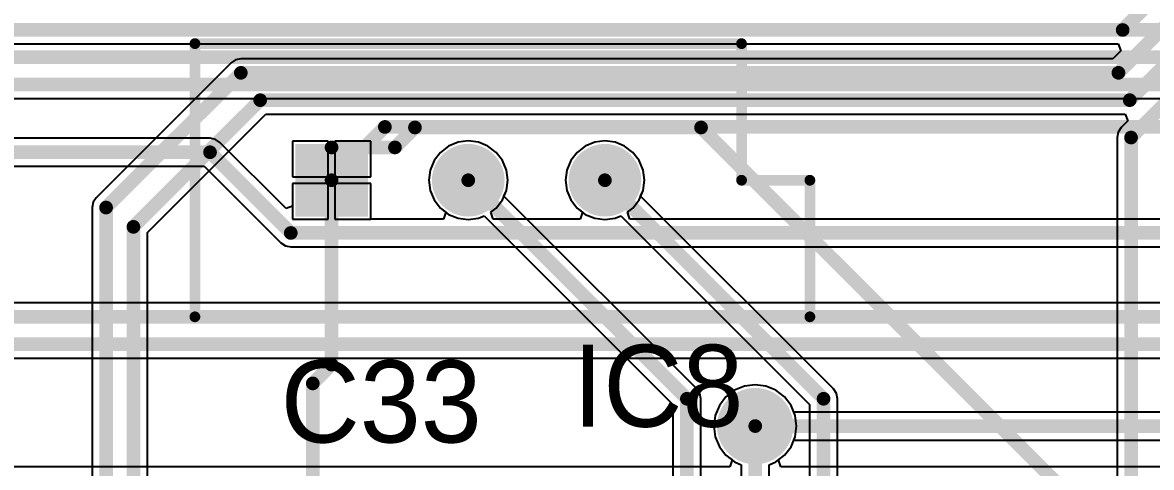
# Model space of a CAD drawing. Header units: millimetres. Extents: x 2.5 to 14.5, y 1.2 to 4.8.
# Drawn here: x 5.559 to 6.385, y 3.415 to 3.74 of the extents above; entities that cross this region are included whole.
import ezdxf

# ---------------------------------------------------------------- set-up
doc = ezdxf.new("R2010")
doc.units = ezdxf.units.MM
doc.header["$MEASUREMENT"] = 0
for name, color, linetype in [('BottomLayer', 5, 'Continuous'), ('BottomSolder', 6, 'Continuous'), ('ConnectLayer', 7, 'Continuous'), ('MultiLayer', 9, 'Continuous'), ('PadHoleLayer', 156, 'Continuous'), ('TopLayer', 1, 'Continuous'), ('TopOverlay', 2, 'Continuous'), ('TopSolder', 216, 'Continuous'), ('ViaHoleLayer', 16, 'Continuous')]:
    doc.layers.add(name, color=color, linetype=linetype)

# ---------------------------------------------------------------- blocks, each defined once
blk = doc.blocks.new('VR5_8')
at = {"layer": 'BottomLayer', "const_width": 0.02362}
for points in [[(-0.01181, 0, 1), (0.01181, 0, 1)], [(0.08819, 0, 1), (0.11181, 0, 1)]]:
    blk.add_lwpolyline(points, format="xyb", close=True, dxfattribs=at)
at = {"layer": 'BottomLayer'}
blk.add_solid([(-0.12362, -0.02362), (-0.07638, -0.02362), (-0.12362, 0.02362), (-0.07638, 0.02362)], dxfattribs=at)
at = {"layer": 'BottomSolder', "const_width": 0.02657}
for points in [[(-0.01329, 0, 1), (0.01329, 0, 1)], [(0.08671, 0, 1), (0.11329, 0, 1)]]:
    blk.add_lwpolyline(points, format="xyb", close=True, dxfattribs=at)
at = {"layer": 'BottomSolder'}
blk.add_solid([(-0.12657, -0.02657), (-0.07343, -0.02657), (-0.12657, 0.02657), (-0.07343, 0.02657)], dxfattribs=at)
at = {"layer": 'MultiLayer', "const_width": 0.02362}
for points in [[(-0.01181, 0, 1), (0.01181, 0, 1)], [(0.08819, 0, 1), (0.11181, 0, 1)]]:
    blk.add_lwpolyline(points, format="xyb", close=True, dxfattribs=at)
at = {"layer": 'MultiLayer'}
blk.add_solid([(-0.12362, -0.02362), (-0.07638, -0.02362), (-0.12362, 0.02362), (-0.07638, 0.02362)], dxfattribs=at)
at = {"layer": 'PadHoleLayer', "const_width": 0.01378}
for points in [[(-0.10689, 0, 1), (-0.09311, 0, 1)], [(-0.00689, 0, 1), (0.00689, 0, 1)], [(0.09311, 0, 1), (0.10689, 0, 1)]]:
    blk.add_lwpolyline(points, format="xyb", close=True, dxfattribs=at)
at = {"layer": 'TopLayer', "const_width": 0.02362}
for points in [[(-0.01181, 0, 1), (0.01181, 0, 1)], [(0.08819, 0, 1), (0.11181, 0, 1)]]:
    blk.add_lwpolyline(points, format="xyb", close=True, dxfattribs=at)
at = {"layer": 'TopLayer'}
blk.add_solid([(-0.12362, -0.02362), (-0.07638, -0.02362), (-0.12362, 0.02362), (-0.07638, 0.02362)], dxfattribs=at)
at = {"layer": 'TopOverlay', "const_width": 0.00787}
for points in [[(-0.2, 0.1), (0.2, 0.1)], [(-0.2, -0.1), (-0.2, 0.1)], [(0.2, 0), (0.2, 0.1)], [(0.2, 0), (0.25, 0)], [(0.25, -0.1), (0.25, 0)], [(-0.2, -0.1), (0.25, -0.1)]]:
    blk.add_lwpolyline(points, dxfattribs=at)
at = {"layer": 'TopOverlay', "const_width": 0.00394}
for points in [[(-0.20197, 0.1, 1), (-0.19803, 0.1, 1)], [(-0.20197, 0.1, 1), (-0.19803, 0.1, 1)], [(0.19803, 0.1, 1), (0.20197, 0.1, 1)], [(0.19803, 0.1, 1), (0.20197, 0.1, 1)], [(0.19803, 0, 1), (0.20197, 0, 1)], [(0.19803, 0, 1), (0.20197, 0, 1)], [(0.24803, 0, 1), (0.25197, 0, 1)], [(0.24803, 0, 1), (0.25197, 0, 1)], [(-0.20197, -0.1, 1), (-0.19803, -0.1, 1)], [(-0.20197, -0.1, 1), (-0.19803, -0.1, 1)], [(0.24803, -0.1, 1), (0.25197, -0.1, 1)], [(0.24803, -0.1, 1), (0.25197, -0.1, 1)]]:
    blk.add_lwpolyline(points, format="xyb", close=True, dxfattribs=at)
at = {"layer": 'TopSolder', "const_width": 0.02657}
for points in [[(-0.01329, 0, 1), (0.01329, 0, 1)], [(0.08671, 0, 1), (0.11329, 0, 1)]]:
    blk.add_lwpolyline(points, format="xyb", close=True, dxfattribs=at)
at = {"layer": 'TopSolder'}
blk.add_solid([(-0.12657, -0.02657), (-0.07343, -0.02657), (-0.12657, 0.02657), (-0.07343, 0.02657)], dxfattribs=at)

msp = doc.modelspace()

# ---------------------------------------------------------------- linework, layer by layer
at = {"layer": 'BottomLayer', "const_width": 0.01}
for points in [[(3.8, 3.735), (8.22657, 3.735)], [(3.76343, 3.715), (8.23485, 3.715)], [(3.475, 3.695), (8.24314, 3.695)], [(5.785, 3.625), (5.824, 3.664)], [(5.824, 3.664), (6.815, 3.664)], [(4.70047, 3.64547), (5.69607, 3.64547)], [(5.69607, 3.64547), (5.75516, 3.58638)], [(5.75516, 3.58638), (6.63638, 3.58638)], [(5.34515, 3.525), (7.37558, 3.525)], [(5.35343, 3.505), (7.38387, 3.505)], [(6.095, 3.445), (7.35215, 3.445)]]:
    msp.add_lwpolyline(points, dxfattribs=at)
at = {"layer": 'BottomLayer'}
for points, const_width in [([(5.8215, 3.664, 1), (5.8265, 3.664, 1)], 0.005), ([(5.8215, 3.664, 1), (5.8265, 3.664, 1)], 0.005), ([(5.69357, 3.64547, 1), (5.69857, 3.64547, 1)], 0.005), ([(5.69357, 3.64547, 1), (5.69857, 3.64547, 1)], 0.005), ([(5.7825, 3.625, 1), (5.7875, 3.625, 1)], 0.005), ([(5.75266, 3.58638, 1), (5.75766, 3.58638, 1)], 0.005), ([(5.75266, 3.58638, 1), (5.75766, 3.58638, 1)], 0.005), ([(6.0825, 3.445, 1), (6.1075, 3.445, 1)], 0.025), ([(6.0925, 3.445, 1), (6.0975, 3.445, 1)], 0.005)]:
    msp.add_lwpolyline(points, format="xyb", close=True, dxfattribs=dict(at, const_width=const_width))
at = {"layer": 'BottomSolder', "const_width": 0.02795}
msp.add_lwpolyline([(6.08102, 3.445, 1), (6.10898, 3.445, 1)], format="xyb", close=True, dxfattribs=at)
at = {"layer": 'ConnectLayer'}
for p, q in [((5.03422, 3.7248), (6.36047, 3.7248)), ((6.36254, 3.7198), (6.35656, 3.71382)), ((6.36047, 3.7248), (6.36254, 3.7198)), ((5.71141, 3.71083), (5.61279, 3.61221)), ((5.71472, 3.71304), (5.71141, 3.71083)), ((5.71862, 3.71382), (5.71472, 3.71304)), ((6.35656, 3.71382), (5.71862, 3.71382)), ((3.475, 3.6848), (7.5139, 3.6848)), ((5.6502, 3.58663), (5.73699, 3.67343)), ((5.73699, 3.67343), (6.36566, 3.67343)), ((6.36773, 3.66843), (6.36279, 3.66348)), ((6.36566, 3.67343), (6.36773, 3.66843)), ((6.36058, 3.66018), (6.3598, 3.65627)), ((6.36279, 3.66348), (6.36058, 3.66018)), ((5.69607, 3.65567), (4.70047, 3.65567)), ((5.69997, 3.65489), (5.69607, 3.65567)), ((5.70328, 3.65268), (5.69997, 3.65489)), ((5.75176, 3.6042), (5.70328, 3.65268)), ((5.7825, 3.65362), (5.75638, 3.65362)), ((5.75638, 3.65362), (5.75638, 3.6275)), ((5.7825, 3.65362), (5.75638, 3.65362)), ((5.75638, 3.65362), (5.75638, 3.6275)), ((5.7825, 3.6275), (5.7825, 3.65362)), ((5.7825, 3.6275), (5.7825, 3.65362)), ((5.81362, 3.65362), (5.7875, 3.65362)), ((5.7875, 3.65362), (5.7875, 3.6275)), ((5.81362, 3.65362), (5.7875, 3.65362)), ((5.7875, 3.65362), (5.7875, 3.6275)), ((5.81362, 3.6275), (5.81362, 3.65362)), ((5.81362, 3.6275), (5.81362, 3.65362)), ((5.87753, 3.65289), (5.87057, 3.65)), ((5.87753, 3.65289), (5.87057, 3.65)), ((5.885, 3.65387), (5.87753, 3.65289)), ((5.885, 3.65387), (5.87753, 3.65289)), ((5.89247, 3.65289), (5.885, 3.65387)), ((5.89247, 3.65289), (5.885, 3.65387)), ((5.89943, 3.65), (5.89247, 3.65289)), ((5.89943, 3.65), (5.89247, 3.65289)), ((5.97753, 3.65289), (5.97057, 3.65)), ((5.97753, 3.65289), (5.97057, 3.65)), ((5.985, 3.65387), (5.97753, 3.65289)), ((5.985, 3.65387), (5.97753, 3.65289)), ((5.99247, 3.65289), (5.985, 3.65387)), ((5.99247, 3.65289), (5.985, 3.65387)), ((5.99943, 3.65), (5.99247, 3.65289)), ((5.99943, 3.65), (5.99247, 3.65289)), ((6.3598, 3.65627), (6.3598, 3.21829)), ((5.86459, 3.64541), (5.86, 3.63943)), ((5.86459, 3.64541), (5.86, 3.63943)), ((5.87057, 3.65), (5.86459, 3.64541)), ((5.87057, 3.65), (5.86459, 3.64541)), ((5.90541, 3.64541), (5.89943, 3.65)), ((5.90541, 3.64541), (5.89943, 3.65)), ((5.91, 3.63943), (5.90541, 3.64541)), ((5.91, 3.63943), (5.90541, 3.64541)), ((5.96459, 3.64541), (5.96, 3.63943)), ((5.96459, 3.64541), (5.96, 3.63943)), ((5.97057, 3.65), (5.96459, 3.64541)), ((5.97057, 3.65), (5.96459, 3.64541)), ((6.00541, 3.64541), (5.99943, 3.65)), ((6.00541, 3.64541), (5.99943, 3.65)), ((6.01, 3.63943), (6.00541, 3.64541)), ((6.01, 3.63943), (6.00541, 3.64541)), ((5.26818, 3.63528), (5.69185, 3.63528)), ((5.69185, 3.63528), (5.74795, 3.57917)), ((5.86, 3.63943), (5.85711, 3.63247)), ((5.86, 3.63943), (5.85711, 3.63247)), ((5.91289, 3.63247), (5.91, 3.63943)), ((5.91289, 3.63247), (5.91, 3.63943)), ((5.96, 3.63943), (5.95711, 3.63247)), ((5.96, 3.63943), (5.95711, 3.63247)), ((6.01289, 3.63247), (6.01, 3.63943)), ((6.01289, 3.63247), (6.01, 3.63943)), ((5.75638, 3.6275), (5.7825, 3.6275)), ((5.75638, 3.6275), (5.7825, 3.6275)), ((5.7875, 3.6275), (5.81362, 3.6275)), ((5.7875, 3.6275), (5.81362, 3.6275)), ((5.85711, 3.63247), (5.85613, 3.625)), ((5.85711, 3.63247), (5.85613, 3.625)), ((5.91387, 3.625), (5.91289, 3.63247)), ((5.91387, 3.625), (5.91289, 3.63247)), ((5.95711, 3.63247), (5.95613, 3.625)), ((5.95711, 3.63247), (5.95613, 3.625)), ((6.01387, 3.625), (6.01289, 3.63247)), ((6.01387, 3.625), (6.01289, 3.63247)), ((5.81362, 3.6225), (5.75638, 3.6225)), ((5.75638, 3.6225), (5.75638, 3.60612)), ((5.7825, 3.6225), (5.75638, 3.6225)), ((5.75638, 3.6225), (5.75638, 3.59638)), ((5.7825, 3.59638), (5.7825, 3.6225)), ((5.81362, 3.6225), (5.7875, 3.6225)), ((5.7875, 3.6225), (5.7875, 3.59638)), ((5.81362, 3.59657), (5.81362, 3.6225)), ((5.81362, 3.59638), (5.81362, 3.6225)), ((5.85613, 3.625), (5.85711, 3.61753)), ((5.85613, 3.625), (5.85711, 3.61753)), ((5.91289, 3.61753), (5.91387, 3.625)), ((5.91289, 3.61753), (5.91387, 3.625)), ((5.95613, 3.625), (5.95711, 3.61753)), ((5.95613, 3.625), (5.95711, 3.61753)), ((6.01289, 3.61753), (6.01387, 3.625)), ((6.01289, 3.61753), (6.01387, 3.625)), ((5.61279, 3.61221), (5.61058, 3.6089)), ((5.85711, 3.61753), (5.86, 3.61057)), ((5.85711, 3.61753), (5.86, 3.61057)), ((5.86, 3.61057), (5.86459, 3.60459)), ((5.86, 3.61057), (5.86459, 3.60459)), ((5.90541, 3.60459), (5.91, 3.61057)), ((5.91, 3.61057), (5.91289, 3.61753)), ((5.91113, 3.61329), (5.91289, 3.61753)), ((6.05221, 3.47221), (5.91113, 3.61329)), ((5.95711, 3.61753), (5.96, 3.61057)), ((5.95711, 3.61753), (5.96, 3.61057)), ((5.96, 3.61057), (5.96459, 3.60459)), ((5.96, 3.61057), (5.96459, 3.60459)), ((6.00541, 3.60459), (6.01, 3.61057)), ((6.01, 3.61057), (6.01289, 3.61753)), ((6.01113, 3.61329), (6.01289, 3.61753)), ((6.15221, 3.47221), (6.01113, 3.61329)), ((5.61058, 3.6089), (5.6098, 3.605)), ((5.6098, 3.605), (5.6098, 3.19754)), ((5.75638, 3.60612), (5.75176, 3.6042)), ((5.86459, 3.60459), (5.86851, 3.60157)), ((5.86459, 3.60459), (5.87057, 3.6)), ((5.86851, 3.60157), (5.86682, 3.59657)), ((5.90149, 3.60157), (5.90541, 3.60459)), ((5.90318, 3.59657), (5.90149, 3.60157)), ((5.96459, 3.60459), (5.96851, 3.60157)), ((5.96459, 3.60459), (5.97057, 3.6)), ((5.96851, 3.60157), (5.96682, 3.59657)), ((6.00149, 3.60157), (6.00541, 3.60459)), ((6.00318, 3.59657), (6.00149, 3.60157)), ((5.75638, 3.59638), (5.7825, 3.59638)), ((5.7875, 3.59638), (5.81362, 3.59638)), ((5.86682, 3.59657), (5.81362, 3.59657)), ((5.87057, 3.6), (5.87753, 3.59711)), ((5.87753, 3.59711), (5.885, 3.59613)), ((5.885, 3.59613), (5.89247, 3.59711)), ((5.89247, 3.59711), (5.89671, 3.59887)), ((5.89671, 3.59887), (6.0348, 3.46078)), ((5.96682, 3.59657), (5.90318, 3.59657)), ((5.97057, 3.6), (5.97753, 3.59711)), ((5.97753, 3.59711), (5.985, 3.59613)), ((5.985, 3.59613), (5.99247, 3.59711)), ((5.99247, 3.59711), (5.99671, 3.59887)), ((5.99671, 3.59887), (6.1348, 3.46078)), ((6.63215, 3.59657), (6.00318, 3.59657)), ((5.6502, 3.18503), (5.6502, 3.58663)), ((5.74795, 3.57917), (5.75126, 3.57696)), ((5.75126, 3.57696), (5.75516, 3.57618)), ((5.75516, 3.57618), (6.63638, 3.57618)), ((7.37136, 3.5352), (5.34515, 3.5352)), ((5.35766, 3.4948), (7.38047, 3.4948)), ((6.05442, 3.4689), (6.05221, 3.47221)), ((6.07987, 3.4712), (6.0736, 3.4664)), ((6.07987, 3.4712), (6.0736, 3.4664)), ((6.08717, 3.47423), (6.07987, 3.4712)), ((6.08717, 3.47423), (6.07987, 3.4712)), ((6.095, 3.47526), (6.08717, 3.47423)), ((6.095, 3.47526), (6.08717, 3.47423)), ((6.10283, 3.47423), (6.095, 3.47526)), ((6.10283, 3.47423), (6.095, 3.47526)), ((6.11013, 3.4712), (6.10283, 3.47423)), ((6.11013, 3.4712), (6.10283, 3.47423)), ((6.1164, 3.4664), (6.11013, 3.4712)), ((6.1164, 3.4664), (6.11013, 3.4712)), ((6.15442, 3.4689), (6.15221, 3.47221)), ((6.0552, 3.465), (6.05442, 3.4689)), ((6.0552, 3.40502), (6.0552, 3.465)), ((6.0736, 3.4664), (6.06879, 3.46013)), ((6.0736, 3.4664), (6.06879, 3.46013)), ((6.1212, 3.46013), (6.1164, 3.4664)), ((6.1212, 3.46013), (6.1164, 3.4664)), ((6.1552, 3.465), (6.15442, 3.4689)), ((6.1552, 3.40502), (6.1552, 3.465)), ((6.0348, 3.46078), (6.0348, 3.40502)), ((6.06577, 3.45283), (6.06474, 3.445)), ((6.06577, 3.45283), (6.06474, 3.445)), ((6.06879, 3.46013), (6.06577, 3.45283)), ((6.06879, 3.46013), (6.06577, 3.45283)), ((6.12325, 3.4552), (6.1212, 3.46013)), ((6.12423, 3.45283), (6.1212, 3.46013)), ((7.34793, 3.4552), (6.12325, 3.4552)), ((6.12526, 3.445), (6.12423, 3.45283)), ((6.1348, 3.46078), (6.1348, 3.40502)), ((6.06474, 3.445), (6.06577, 3.43717)), ((6.06474, 3.445), (6.06577, 3.43717)), ((6.12423, 3.43717), (6.12526, 3.445)), ((6.06577, 3.43717), (6.06879, 3.42987)), ((6.06577, 3.43717), (6.06879, 3.42987)), ((6.1212, 3.42987), (6.12423, 3.43717)), ((6.06879, 3.42987), (6.0736, 3.4236)), ((6.06879, 3.42987), (6.0736, 3.4236)), ((6.1164, 3.4236), (6.1212, 3.42987)), ((6.1164, 3.4236), (6.1212, 3.42987)), ((6.1212, 3.42987), (6.12325, 3.4348)), ((6.12325, 3.4348), (7.35215, 3.4348)), ((6.0736, 3.4236), (6.07804, 3.4202)), ((6.0736, 3.4236), (6.07987, 3.41879)), ((6.07804, 3.4202), (6.07635, 3.4152)), ((6.11013, 3.41879), (6.1164, 3.4236)), ((6.11196, 3.4202), (6.1164, 3.4236)), ((6.11365, 3.4152), (6.11196, 3.4202)), ((6.07635, 3.4152), (5.35825, 3.4152)), ((6.07987, 3.41879), (6.0848, 3.41675)), ((6.0848, 3.41675), (6.0848, 3.40502)), ((6.1052, 3.41675), (6.11013, 3.41879)), ((6.1052, 3.40502), (6.1052, 3.41675)), ((8.06205, 3.4152), (6.11365, 3.4152))]:
    msp.add_line(p, q, dxfattribs=at)
at = {"layer": 'MultiLayer', "const_width": 0.025}
msp.add_lwpolyline([(6.0825, 3.445, 1), (6.1075, 3.445, 1)], format="xyb", close=True, dxfattribs=at)
at = {"layer": 'TopLayer', "const_width": 0.01}
for points in [[(6.36387, 3.735), (6.89387, 4.265)], [(6.36078, 3.70362), (6.65121, 3.99405)], [(6.36906, 3.68362), (6.6595, 3.97405)], [(6.37, 3.65627), (6.66778, 3.95405)], [(5.03, 3.735), (6.36387, 3.735)], [(5.62, 3.605), (5.71862, 3.70362)], [(5.71862, 3.70362), (6.36078, 3.70362)], [(5.64, 3.59086), (5.73276, 3.68362)], [(5.73276, 3.68362), (6.36906, 3.68362)], [(5.83138, 3.649), (5.846, 3.66362)], [(5.846, 3.66362), (6.05538, 3.66362)], [(6.05538, 3.66362), (6.336, 3.383)], [(6.37, 3.21406), (6.37, 3.65627)], [(5.785, 3.649), (5.83138, 3.649)], [(5.785, 3.625), (5.785, 3.649)], [(5.785, 3.49), (5.785, 3.625)], [(5.885, 3.625), (6.045, 3.465)], [(5.985, 3.625), (6.145, 3.465)], [(5.62, 3.19331), (5.62, 3.605)], [(5.64, 3.18503), (5.64, 3.59086)], [(5.77124, 3.47624), (5.785, 3.49)], [(5.77124, 3.38681), (5.77124, 3.47624)], [(6.045, 3.35815), (6.045, 3.465)], [(6.145, 3.35815), (6.145, 3.465)], [(6.095, 3.35815), (6.095, 3.445)]]:
    msp.add_lwpolyline(points, dxfattribs=at)
at = {"layer": 'TopLayer'}
for points, const_width in [([(6.36137, 3.735, 1), (6.36637, 3.735, 1)], 0.005), ([(6.36137, 3.735, 1), (6.36637, 3.735, 1)], 0.005), ([(5.71612, 3.70362, 1), (5.72112, 3.70362, 1)], 0.005), ([(5.71612, 3.70362, 1), (5.72112, 3.70362, 1)], 0.005), ([(6.35828, 3.70362, 1), (6.36328, 3.70362, 1)], 0.005), ([(6.35828, 3.70362, 1), (6.36328, 3.70362, 1)], 0.005), ([(5.73026, 3.68362, 1), (5.73526, 3.68362, 1)], 0.005), ([(5.73026, 3.68362, 1), (5.73526, 3.68362, 1)], 0.005), ([(6.36656, 3.68362, 1), (6.37156, 3.68362, 1)], 0.005), ([(6.36656, 3.68362, 1), (6.37156, 3.68362, 1)], 0.005), ([(5.8435, 3.66362, 1), (5.8485, 3.66362, 1)], 0.005), ([(5.8435, 3.66362, 1), (5.8485, 3.66362, 1)], 0.005), ([(6.05288, 3.66362, 1), (6.05788, 3.66362, 1)], 0.005), ([(6.05288, 3.66362, 1), (6.05788, 3.66362, 1)], 0.005), ([(6.3675, 3.65627, 1), (6.3725, 3.65627, 1)], 0.005), ([(6.3675, 3.65627, 1), (6.3725, 3.65627, 1)], 0.005), ([(5.7825, 3.649, 1), (5.7875, 3.649, 1)], 0.005), ([(5.7825, 3.649, 1), (5.7875, 3.649, 1)], 0.005), ([(5.82888, 3.649, 1), (5.83388, 3.649, 1)], 0.005), ([(5.82888, 3.649, 1), (5.83388, 3.649, 1)], 0.005), ([(5.7825, 3.625, 1), (5.7875, 3.625, 1)], 0.005), ([(5.7825, 3.625, 1), (5.7875, 3.625, 1)], 0.005), ([(5.8825, 3.625, 1), (5.8875, 3.625, 1)], 0.005), ([(5.9825, 3.625, 1), (5.9875, 3.625, 1)], 0.005), ([(5.6175, 3.605, 1), (5.6225, 3.605, 1)], 0.005), ([(5.6175, 3.605, 1), (5.6225, 3.605, 1)], 0.005), ([(5.6375, 3.59086, 1), (5.6425, 3.59086, 1)], 0.005), ([(5.6375, 3.59086, 1), (5.6425, 3.59086, 1)], 0.005), ([(5.7825, 3.49, 1), (5.7875, 3.49, 1)], 0.005), ([(5.7825, 3.49, 1), (5.7875, 3.49, 1)], 0.005), ([(5.76874, 3.47624, 1), (5.77374, 3.47624, 1)], 0.005), ([(5.76874, 3.47624, 1), (5.77374, 3.47624, 1)], 0.005), ([(6.0425, 3.465, 1), (6.0475, 3.465, 1)], 0.005), ([(6.0425, 3.465, 1), (6.0475, 3.465, 1)], 0.005), ([(6.0825, 3.445, 1), (6.1075, 3.445, 1)], 0.025), ([(6.1425, 3.465, 1), (6.1475, 3.465, 1)], 0.005), ([(6.1425, 3.465, 1), (6.1475, 3.465, 1)], 0.005), ([(6.0925, 3.445, 1), (6.0975, 3.445, 1)], 0.005)]:
    msp.add_lwpolyline(points, format="xyb", close=True, dxfattribs=dict(at, const_width=const_width))
at = {"layer": 'TopSolder', "const_width": 0.02795}
msp.add_lwpolyline([(6.08102, 3.445, 1), (6.10898, 3.445, 1)], format="xyb", close=True, dxfattribs=at)
at = {"layer": 'ViaHoleLayer', "const_width": 0.014}
msp.add_lwpolyline([(6.088, 3.445, 1), (6.102, 3.445, 1)], format="xyb", close=True, dxfattribs=at)

# ---------------------------------------------------------------- block references
at = {"rotation": 360}
msp.add_blockref('VR5_8', (5.885, 3.625), dxfattribs=at)

# ---------------------------------------------------------------- texts
at = {"layer": 'TopOverlay'}
for s, p in [('IC8', (5.9615, 3.4445)), ('C33', (5.74771, 3.433))]:
    msp.add_text(s, height=0.06, dxfattribs=at).set_placement(p)

doc.saveas('drawing.dxf')
